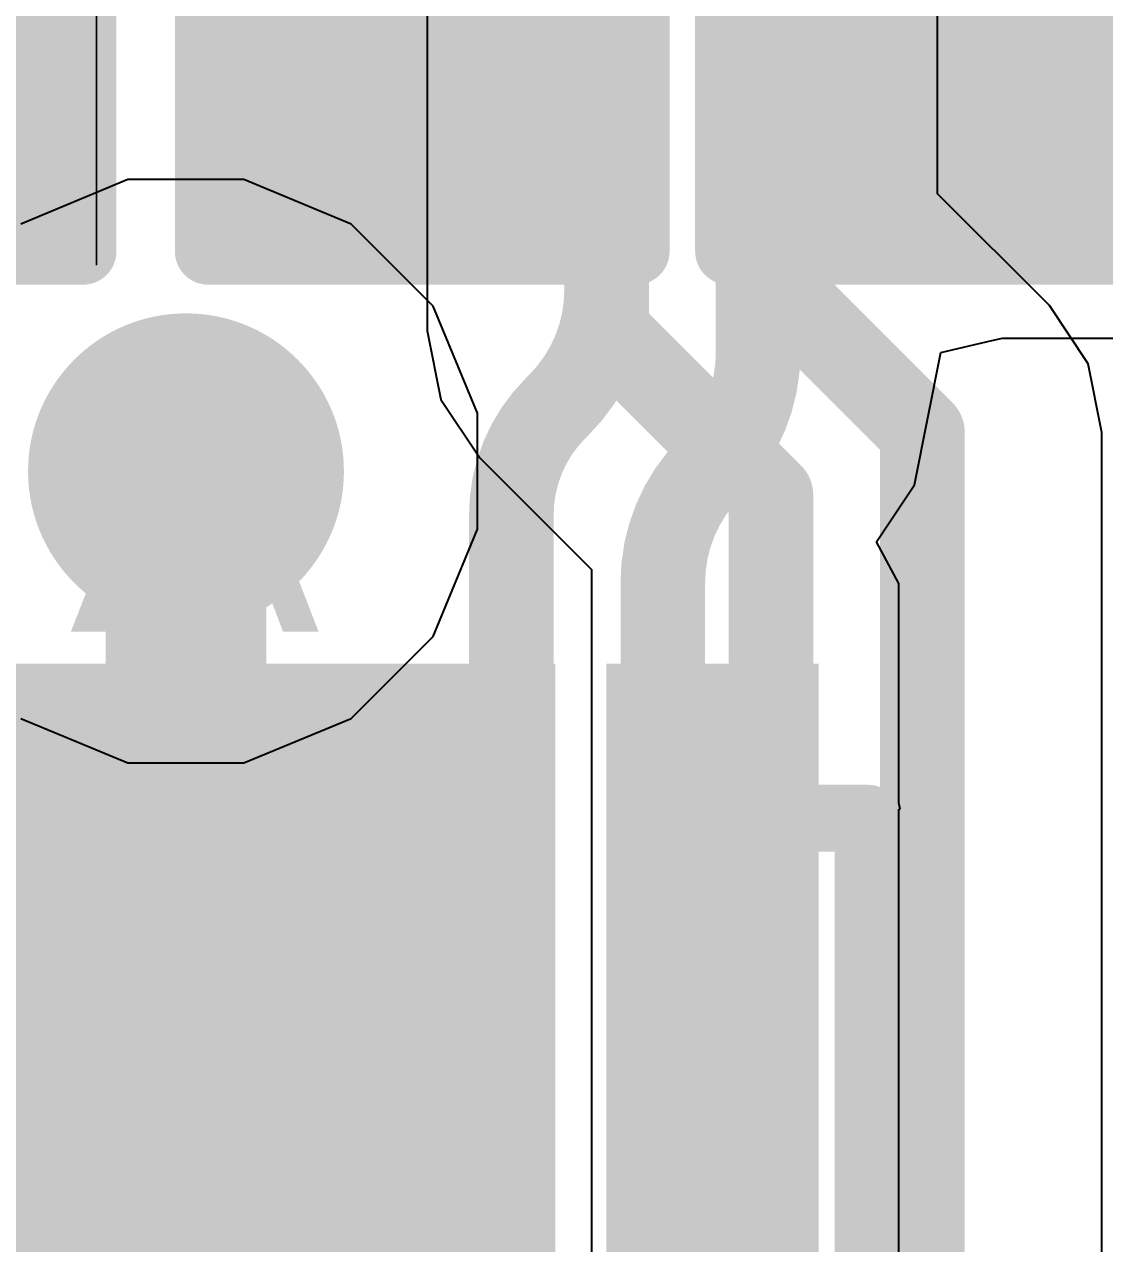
# Model space of a CAD drawing. Header units: inches. Extents: x 0 to 208, y 0 to 213.
# Drawn here: x 2.9642 to 3.045, y 4.1481 to 4.2393 of the extents above; entities that cross this region are included whole.
import ezdxf

# ---------------------------------------------------------------- set-up
doc = ezdxf.new("R2010")
doc.units = ezdxf.units.IN
doc.header["$MEASUREMENT"] = 0
for name, color, linetype in [('Bottom Layer', 5, 'Continuous'), ('Bottom Overlay', 54, 'Continuous'), ('Bottom Paste', 16, 'Continuous'), ('Bottom Solder', 6, 'Continuous'), ('Drill Drawing', 1, 'Continuous'), ('L2_GND1', 16, 'Continuous'), ('L3_SIG1', 76, 'Continuous'), ('L4_PWR', 90, 'Continuous'), ('L5_GND2', 156, 'Continuous'), ('L6_SIG2', 130, 'Continuous'), ('L7_GND3', 216, 'Continuous'), ('Top Layer', 1, 'Continuous'), ('Via Holes', 16, 'Continuous')]:
    doc.layers.add(name, color=color, linetype=linetype)
doc.styles.add('Arial', font='', dxfattribs={"height": 0.2})
doc.styles.get('Arial').set_extended_font_data('Arial')

# ---------------------------------------------------------------- blocks, each defined once
blk = doc.blocks.new('DFN2510_10L__B_60')
at = {"layer": 'Bottom Layer'}
for points in [[(-0.011812, 0.082677), (0.01181, 0.082677), (0.01181, 0.074803), (-0.011812, 0.074803)], [(0.019684, 0.082677), (0.043306, 0.082677), (0.043306, 0.074803), (0.019684, 0.074803)], [(-0.011812, 0.062991), (0.01181, 0.062991), (0.01181, 0.055117), (-0.011812, 0.055117)], [(0.019684, 0.062991), (0.043306, 0.062991), (0.043306, 0.055117), (0.019684, 0.055117)], [(-0.011812, 0.047244), (0.043306, 0.047244), (0.043306, 0.031496), (-0.011812, 0.031496)], [(-0.011812, 0.023621), (0.01181, 0.023621), (0.01181, 0.015747), (-0.011812, 0.015747)], [(0.019684, 0.023621), (0.043306, 0.023621), (0.043306, 0.015747), (0.019684, 0.015747)], [(-0.011812, 0.003937), (0.01181, 0.003937), (0.01181, -0.003937), (-0.011812, -0.003937)], [(0.019684, 0.003937), (0.043306, 0.003937), (0.043306, -0.003937), (0.019684, -0.003937)]]:
    blk.add_hatch(color=5, dxfattribs=at).paths.add_polyline_path(points)
at = {"layer": 'Bottom Paste'}
for points in [[(-0.011812, 0.082677), (0.01181, 0.082677), (0.01181, 0.074803), (-0.011812, 0.074803)], [(0.019684, 0.082677), (0.043306, 0.082677), (0.043306, 0.074803), (0.019684, 0.074803)], [(-0.011812, 0.062991), (0.01181, 0.062991), (0.01181, 0.055117), (-0.011812, 0.055117)], [(0.019684, 0.062991), (0.043306, 0.062991), (0.043306, 0.055117), (0.019684, 0.055117)], [(-0.011812, 0.047244), (0.043306, 0.047244), (0.043306, 0.031496), (-0.011812, 0.031496)], [(-0.011812, 0.023621), (0.01181, 0.023621), (0.01181, 0.015747), (-0.011812, 0.015747)], [(0.019684, 0.023621), (0.043306, 0.023621), (0.043306, 0.015747), (0.019684, 0.015747)], [(-0.011812, 0.003937), (0.01181, 0.003937), (0.01181, -0.003937), (-0.011812, -0.003937)], [(0.019684, 0.003937), (0.043306, 0.003937), (0.043306, -0.003937), (0.019684, -0.003937)]]:
    blk.add_hatch(color=16, dxfattribs=at).paths.add_polyline_path(points)
at = {"layer": 'Bottom Solder'}
for points in [[(-0.015812, 0.086677), (0.01581, 0.086677), (0.01581, 0.070803), (-0.015812, 0.070803)], [(0.015684, 0.086677), (0.047306, 0.086677), (0.047306, 0.070803), (0.015684, 0.070803)], [(-0.015812, 0.066991), (0.01581, 0.066991), (0.01581, 0.051117), (-0.015812, 0.051117)], [(0.015684, 0.066991), (0.047306, 0.066991), (0.047306, 0.051117), (0.015684, 0.051117)], [(-0.015812, 0.051244), (0.047306, 0.051244), (0.047306, 0.027496), (-0.015812, 0.027496)], [(-0.015812, 0.027621), (0.01581, 0.027621), (0.01581, 0.011747), (-0.015812, 0.011747)], [(0.015684, 0.027621), (0.047306, 0.027621), (0.047306, 0.011747), (0.015684, 0.011747)], [(-0.015812, 0.007937), (0.01581, 0.007937), (0.01581, -0.007937), (-0.015812, -0.007937)], [(0.015684, 0.007937), (0.047306, 0.007937), (0.047306, -0.007937), (0.015684, -0.007937)]]:
    blk.add_hatch(color=6, dxfattribs=at).paths.add_polyline_path(points)
at = {"layer": 'Bottom Overlay'}
for points in [[(-0.004253, 0.09037, 0.005, 0.005, 0), (-0.004253, 0.08637, 0.005, 0.005, 0)], [(-0.004253, 0.09037, 0.005, 0.005, 0), (0.035747, 0.09037, 0.005, 0.005, 0)], [(0.035747, 0.09037, 0.005, 0.005, 0), (0.035747, 0.08637, 0.005, 0.005, 0)], [(-0.022253, 0.00437, 0.005, 0.005, 0), (-0.017253, -0.00063, 0.005, 0.005, 0)], [(-0.022253, 0.00437, 0.005, 0.005, 0), (-0.022253, -0.00563, 0.005, 0.005, 0)], [(-0.017253, -0.00063, 0.005, 0.005, 0), (-0.022253, -0.00563, 0.005, 0.005, 0)], [(-0.004253, -0.00763, 0.005, 0.005, 0), (-0.004253, -0.01163, 0.005, 0.005, 0)], [(0.035747, -0.00763, 0.005, 0.005, 0), (0.035747, -0.01163, 0.005, 0.005, 0)], [(-0.004253, -0.01163, 0.005, 0.005, 0), (0.035747, -0.01163, 0.005, 0.005, 0)]]:
    blk.add_lwpolyline(points, format="xyseb", dxfattribs=at)
for points in [[(-0.005503, 0.09037, 0.0025, 0.0025, 1), (-0.003003, 0.09037, 0.0025, 0.0025, 1)], [(-0.005503, 0.09037, 0.0025, 0.0025, 1), (-0.003003, 0.09037, 0.0025, 0.0025, 1)], [(0.034497, 0.09037, 0.0025, 0.0025, 1), (0.036997, 0.09037, 0.0025, 0.0025, 1)], [(0.034497, 0.09037, 0.0025, 0.0025, 1), (0.036997, 0.09037, 0.0025, 0.0025, 1)], [(-0.005503, 0.08637, 0.0025, 0.0025, 1), (-0.003003, 0.08637, 0.0025, 0.0025, 1)], [(0.034497, 0.08637, 0.0025, 0.0025, 1), (0.036997, 0.08637, 0.0025, 0.0025, 1)], [(-0.023503, 0.00437, 0.0025, 0.0025, 1), (-0.021003, 0.00437, 0.0025, 0.0025, 1)], [(-0.023503, 0.00437, 0.0025, 0.0025, 1), (-0.021003, 0.00437, 0.0025, 0.0025, 1)], [(-0.018503, -0.00063, 0.0025, 0.0025, 1), (-0.016003, -0.00063, 0.0025, 0.0025, 1)], [(-0.018503, -0.00063, 0.0025, 0.0025, 1), (-0.016003, -0.00063, 0.0025, 0.0025, 1)], [(-0.023503, -0.00563, 0.0025, 0.0025, 1), (-0.021003, -0.00563, 0.0025, 0.0025, 1)], [(-0.023503, -0.00563, 0.0025, 0.0025, 1), (-0.021003, -0.00563, 0.0025, 0.0025, 1)], [(-0.005503, -0.00763, 0.0025, 0.0025, 1), (-0.003003, -0.00763, 0.0025, 0.0025, 1)], [(0.034497, -0.00763, 0.0025, 0.0025, 1), (0.036997, -0.00763, 0.0025, 0.0025, 1)], [(-0.005503, -0.01163, 0.0025, 0.0025, 1), (-0.003003, -0.01163, 0.0025, 0.0025, 1)], [(-0.005503, -0.01163, 0.0025, 0.0025, 1), (-0.003003, -0.01163, 0.0025, 0.0025, 1)], [(0.034497, -0.01163, 0.0025, 0.0025, 1), (0.036997, -0.01163, 0.0025, 0.0025, 1)], [(0.034497, -0.01163, 0.0025, 0.0025, 1), (0.036997, -0.01163, 0.0025, 0.0025, 1)]]:
    blk.add_lwpolyline(points, format="xyseb", close=True, dxfattribs=at)
blk = doc.blocks.new('RES_0402_B_485')
at = {"layer": 'Bottom Layer'}
for points in [[(-0.009498, 0.0125), (-0.009498, -0.0125), (-0.027498, -0.0125), (-0.027498, 0.0125)], [(0.027502, 0.0125), (0.027502, -0.0125), (0.009502, -0.0125), (0.009502, 0.0125)]]:
    blk.add_hatch(color=5, dxfattribs=at).paths.add_polyline_path(points)
at = {"layer": 'Bottom Paste'}
for points in [[(-0.009498, 0.0125), (-0.009498, -0.0125), (-0.027498, -0.0125), (-0.027498, 0.0125)], [(0.027502, 0.0125), (0.027502, -0.0125), (0.009502, -0.0125), (0.009502, 0.0125)]]:
    blk.add_hatch(color=16, dxfattribs=at).paths.add_polyline_path(points)
at = {"layer": 'Bottom Solder'}
for points in [[(-0.007333, 0.014665), (-0.007333, -0.014666), (-0.029664, -0.014666), (-0.029664, 0.014665)], [(0.029667, 0.014665), (0.029667, -0.014666), (0.007336, -0.014666), (0.007336, 0.014665)]]:
    blk.add_hatch(color=6, dxfattribs=at).paths.add_polyline_path(points)
at = {"layer": 'Bottom Overlay'}
for points in [[(0.031002, 0.016, 0.005, 0.005, 0), (-0.030998, 0.016, 0.005, 0.005, 0)], [(-0.030998, -0.016, 0.005, 0.005, 0), (-0.030998, 0.016, 0.005, 0.005, 0)], [(0.031002, -0.016, 0.005, 0.005, 0), (0.031002, 0.016, 0.005, 0.005, 0)], [(0.032002, 0.017, 0.000127, 0.000127, 0), (-0.031998, 0.017, 0.000127, 0.000127, 0)], [(0.031002, -0.016, 0.005, 0.005, 0), (-0.030998, -0.016, 0.005, 0.005, 0)]]:
    blk.add_lwpolyline(points, format="xyseb", dxfattribs=at)
for points in [[(-0.032248, 0.016, 0.0025, 0.0025, 1), (-0.029748, 0.016, 0.0025, 0.0025, 1)], [(-0.032248, 0.016, 0.0025, 0.0025, 1), (-0.029748, 0.016, 0.0025, 0.0025, 1)], [(0.029752, 0.016, 0.0025, 0.0025, 1), (0.032252, 0.016, 0.0025, 0.0025, 1)], [(0.029752, 0.016, 0.0025, 0.0025, 1), (0.032252, 0.016, 0.0025, 0.0025, 1)], [(-0.03203, 0.017, 0.0000635, 0.0000635, 1), (-0.031967, 0.017, 0.0000635, 0.0000635, 1)], [(0.03197, 0.017, 0.0000635, 0.0000635, 1), (0.032033, 0.017, 0.0000635, 0.0000635, 1)], [(-0.032248, -0.016, 0.0025, 0.0025, 1), (-0.029748, -0.016, 0.0025, 0.0025, 1)], [(-0.032248, -0.016, 0.0025, 0.0025, 1), (-0.029748, -0.016, 0.0025, 0.0025, 1)], [(0.029752, -0.016, 0.0025, 0.0025, 1), (0.032252, -0.016, 0.0025, 0.0025, 1)], [(0.029752, -0.016, 0.0025, 0.0025, 1), (0.032252, -0.016, 0.0025, 0.0025, 1)]]:
    blk.add_lwpolyline(points, format="xyseb", close=True, dxfattribs=at)
blk = doc.blocks.new('CAP_0402_B_638')
at = {"layer": 'Bottom Layer'}
for points in [[(-0.009501, 0.0125), (-0.009501, -0.0125), (-0.027501, -0.0125), (-0.027501, 0.0125)], [(0.027499, 0.0125), (0.027499, -0.0125), (0.009499, -0.0125), (0.009499, 0.0125)]]:
    blk.add_hatch(color=5, dxfattribs=at).paths.add_polyline_path(points)
at = {"layer": 'Bottom Paste'}
for points in [[(-0.009501, 0.0125), (-0.009501, -0.0125), (-0.027501, -0.0125), (-0.027501, 0.0125)], [(0.027499, 0.0125), (0.027499, -0.0125), (0.009499, -0.0125), (0.009499, 0.0125)]]:
    blk.add_hatch(color=16, dxfattribs=at).paths.add_polyline_path(points)
at = {"layer": 'Bottom Solder'}
for points in [[(-0.007139, 0.014862), (-0.007139, -0.014863), (-0.029863, -0.014863), (-0.029863, 0.014862)], [(0.029861, 0.014862), (0.029861, -0.014863), (0.007137, -0.014863), (0.007137, 0.014862)]]:
    blk.add_hatch(color=6, dxfattribs=at).paths.add_polyline_path(points)
at = {"layer": 'Bottom Overlay'}
for points in [[(-0.031001, 0.016, 0.005, 0.005, 0), (-0.031001, -0.016, 0.005, 0.005, 0)], [(-0.031001, 0.016, 0.005, 0.005, 0), (-0.011001, 0.016, 0.005, 0.005, 0)], [(0.010999, 0.016, 0.005, 0.005, 0), (0.030999, 0.016, 0.005, 0.005, 0)], [(0.030999, 0.016, 0.005, 0.005, 0), (0.030999, -0.016, 0.005, 0.005, 0)], [(-0.031001, -0.016, 0.005, 0.005, 0), (-0.011001, -0.016, 0.005, 0.005, 0)], [(0.010999, -0.016, 0.005, 0.005, 0), (0.030999, -0.016, 0.005, 0.005, 0)]]:
    blk.add_lwpolyline(points, format="xyseb", dxfattribs=at)
for points in [[(-0.032251, 0.016, 0.0025, 0.0025, 1), (-0.029751, 0.016, 0.0025, 0.0025, 1)], [(-0.032251, 0.016, 0.0025, 0.0025, 1), (-0.029751, 0.016, 0.0025, 0.0025, 1)], [(-0.012251, 0.016, 0.0025, 0.0025, 1), (-0.009751, 0.016, 0.0025, 0.0025, 1)], [(0.009749, 0.016, 0.0025, 0.0025, 1), (0.012249, 0.016, 0.0025, 0.0025, 1)], [(0.029749, 0.016, 0.0025, 0.0025, 1), (0.032249, 0.016, 0.0025, 0.0025, 1)], [(0.029749, 0.016, 0.0025, 0.0025, 1), (0.032249, 0.016, 0.0025, 0.0025, 1)], [(-0.032251, -0.016, 0.0025, 0.0025, 1), (-0.029751, -0.016, 0.0025, 0.0025, 1)], [(-0.032251, -0.016, 0.0025, 0.0025, 1), (-0.029751, -0.016, 0.0025, 0.0025, 1)], [(-0.012251, -0.016, 0.0025, 0.0025, 1), (-0.009751, -0.016, 0.0025, 0.0025, 1)], [(0.009749, -0.016, 0.0025, 0.0025, 1), (0.012249, -0.016, 0.0025, 0.0025, 1)], [(0.029749, -0.016, 0.0025, 0.0025, 1), (0.032249, -0.016, 0.0025, 0.0025, 1)], [(0.029749, -0.016, 0.0025, 0.0025, 1), (0.032249, -0.016, 0.0025, 0.0025, 1)]]:
    blk.add_lwpolyline(points, format="xyseb", close=True, dxfattribs=at)
blk = doc.blocks.new('CAP_0402_B_639')
at = {"layer": 'Bottom Layer'}
for points in [[(-0.009501, 0.0125), (-0.009501, -0.0125), (-0.027501, -0.0125), (-0.027501, 0.0125)], [(0.027499, 0.0125), (0.027499, -0.0125), (0.009499, -0.0125), (0.009499, 0.0125)]]:
    blk.add_hatch(color=5, dxfattribs=at).paths.add_polyline_path(points)
at = {"layer": 'Bottom Paste'}
for points in [[(-0.009501, 0.0125), (-0.009501, -0.0125), (-0.027501, -0.0125), (-0.027501, 0.0125)], [(0.027499, 0.0125), (0.027499, -0.0125), (0.009499, -0.0125), (0.009499, 0.0125)]]:
    blk.add_hatch(color=16, dxfattribs=at).paths.add_polyline_path(points)
at = {"layer": 'Bottom Solder'}
for points in [[(-0.007138, 0.014862), (-0.007138, -0.014862), (-0.029863, -0.014862), (-0.029863, 0.014862)], [(0.029862, 0.014862), (0.029862, -0.014862), (0.007137, -0.014862), (0.007137, 0.014862)]]:
    blk.add_hatch(color=6, dxfattribs=at).paths.add_polyline_path(points)
at = {"layer": 'Bottom Overlay'}
for points in [[(-0.031001, 0.016, 0.005, 0.005, 0), (-0.031001, -0.016, 0.005, 0.005, 0)], [(-0.031001, 0.016, 0.005, 0.005, 0), (-0.011, 0.016, 0.005, 0.005, 0)], [(0.011, 0.016, 0.005, 0.005, 0), (0.030999, 0.016, 0.005, 0.005, 0)], [(0.030999, 0.016, 0.005, 0.005, 0), (0.030999, -0.016, 0.005, 0.005, 0)], [(-0.031001, -0.016, 0.005, 0.005, 0), (-0.011, -0.016, 0.005, 0.005, 0)], [(0.011, -0.016, 0.005, 0.005, 0), (0.030999, -0.016, 0.005, 0.005, 0)]]:
    blk.add_lwpolyline(points, format="xyseb", dxfattribs=at)
for points in [[(-0.032251, 0.016, 0.0025, 0.0025, 1), (-0.02975, 0.016, 0.0025, 0.0025, 1)], [(-0.032251, 0.016, 0.0025, 0.0025, 1), (-0.02975, 0.016, 0.0025, 0.0025, 1)], [(-0.01225, 0.016, 0.0025, 0.0025, 1), (-0.009751, 0.016, 0.0025, 0.0025, 1)], [(0.009749, 0.016, 0.0025, 0.0025, 1), (0.012249, 0.016, 0.0025, 0.0025, 1)], [(0.02975, 0.016, 0.0025, 0.0025, 1), (0.03225, 0.016, 0.0025, 0.0025, 1)], [(0.02975, 0.016, 0.0025, 0.0025, 1), (0.03225, 0.016, 0.0025, 0.0025, 1)], [(-0.032251, -0.016, 0.0025, 0.0025, 1), (-0.02975, -0.016, 0.0025, 0.0025, 1)], [(-0.032251, -0.016, 0.0025, 0.0025, 1), (-0.02975, -0.016, 0.0025, 0.0025, 1)], [(-0.01225, -0.016, 0.0025, 0.0025, 1), (-0.009751, -0.016, 0.0025, 0.0025, 1)], [(0.009749, -0.016, 0.0025, 0.0025, 1), (0.012249, -0.016, 0.0025, 0.0025, 1)], [(0.02975, -0.016, 0.0025, 0.0025, 1), (0.03225, -0.016, 0.0025, 0.0025, 1)], [(0.02975, -0.016, 0.0025, 0.0025, 1), (0.03225, -0.016, 0.0025, 0.0025, 1)]]:
    blk.add_lwpolyline(points, format="xyseb", close=True, dxfattribs=at)

msp = doc.modelspace()

# ---------------------------------------------------------------- hatches: boundary and pattern name
at = {"layer": 'Bottom Layer'}
h = msp.add_hatch(color=5, dxfattribs=at)
edge = h.paths.add_edge_path()
edge.add_arc((2.976252, 4.205881), 0.011811, 0, 360)
at = {"layer": 'L2_GND1'}
h = msp.add_hatch(color=16, dxfattribs=at)
edge = h.paths.add_edge_path()
edge.add_arc((2.976252, 4.205881), 0.011811, 0, 360)
at = {"layer": 'L3_SIG1'}
h = msp.add_hatch(color=76, dxfattribs=at)
edge = h.paths.add_edge_path()
edge.add_arc((2.976252, 4.205881), 0.011811, 0, 360)
at = {"layer": 'L4_PWR'}
h = msp.add_hatch(color=90, dxfattribs=at)
edge = h.paths.add_edge_path()
edge.add_arc((2.976252, 4.205881), 0.011811, 0, 360)
at = {"layer": 'L5_GND2'}
h = msp.add_hatch(color=156, dxfattribs=at)
edge = h.paths.add_edge_path()
edge.add_arc((2.976252, 4.205881), 0.011811, 0, 360)
at = {"layer": 'L6_SIG2'}
h = msp.add_hatch(color=130, dxfattribs=at)
edge = h.paths.add_edge_path()
edge.add_arc((2.976252, 4.205881), 0.011811, 0, 360)
at = {"layer": 'L7_GND3'}
h = msp.add_hatch(color=216, dxfattribs=at)
edge = h.paths.add_edge_path()
edge.add_arc((2.976252, 4.205881), 0.011811, 0, 360)
at = {"layer": 'Top Layer'}
h = msp.add_hatch(color=1, dxfattribs=at)
edge = h.paths.add_edge_path()
edge.add_arc((2.976252, 4.205881), 0.011811, 0, 360)
at = {"layer": 'Via Holes'}
h = msp.add_hatch(color=7, dxfattribs=at)
edge = h.paths.add_edge_path()
edge.add_arc((2.976252, 4.205881), 0.005906, 0, 360)

# ---------------------------------------------------------------- linework, layer by layer
at = {"layer": 'Bottom Layer'}
for p, q in [((3.032702, 4.21476), (3.036522, 4.215661)), ((3.036522, 4.215661), (3.037303, 4.215834)), ((3.037303, 4.215834), (3.055332, 4.215834)), ((3.030736, 4.204876), (3.032702, 4.21476)), ((3.02789, 4.200617), (3.030736, 4.204876)), ((3.029559, 4.197495), (3.02789, 4.200617)), ((3.029559, 4.18108), (3.029559, 4.197495)), ((3.029559, 4.197495), (3.029559, 4.197495)), ((3.029653, 4.180605), (3.029559, 4.18108)), ((3.029559, 4.153873), (3.029559, 4.180605)), ((3.029559, 4.180605), (3.029653, 4.180605)), ((3.029559, 4.123752), (3.029559, 4.153873))]:
    msp.add_line(p, q, dxfattribs=at)
for points in [[(3.028498, 4.2305, 0.00633, 0.00633, 0), (3.032832, 4.234834, 0.00633, 0.00633, 0)], [(2.99392, 4.234538, 0.00633, 0.00633, 0), (2.998254, 4.230206, 0.00633, 0.00633, 0)], [(3.001879, 4.228704, 0.00633, 0.00633, -0.198912), (2.998253, 4.230206, 0.00633, 0.00633, 0)], [(3.028498, 4.2305, 0.00633, 0.00633, -0.198877), (3.024872, 4.228999, 0.00633, 0.00633, 0)], [(3.028498, 4.2305, 0.00633, 0.00633, -0.198877), (3.024872, 4.228999, 0.00633, 0.00633, 0)], [(3.028498, 4.2305, 0.00633, 0.00633, -0.198877), (3.024872, 4.228999, 0.00633, 0.00633, 0)], [(3.028498, 4.2305, 0.00633, 0.00633, -0.198877), (3.024872, 4.228999, 0.00633, 0.00633, 0)], [(3.001879, 4.228704, 0.00633, 0.00633, -0.198912), (3.005504, 4.227202, 0.00633, 0.00633, 0)], [(3.021247, 4.227497, 0.00633, 0.00633, -0.198912), (3.024872, 4.228999, 0.00633, 0.00633, 0)], [(3.021247, 4.227497, 0.00633, 0.00633, -0.198912), (3.024872, 4.228999, 0.00633, 0.00633, 0)], [(3.021247, 4.227497, 0.00633, 0.00633, -0.198912), (3.024872, 4.228999, 0.00633, 0.00633, 0)], [(3.021247, 4.227497, 0.00633, 0.00633, -0.198912), (3.024872, 4.228999, 0.00633, 0.00633, 0)], [(3.01904, 4.222173, 0.00633, 0.00633, -0.19884), (3.021247, 4.227497, 0.00633, 0.00633, 0)], [(3.005504, 4.227202, 0.00633, 0.00633, -0.198912), (3.00771, 4.221876, 0.00633, 0.00633, 0)], [(3.01904, 4.222171, 0.00633, 0.00633, -0.00007), (3.01904, 4.222173, 0.00633, 0.00633, 0)], [(3.01904, 4.21476, 0.00633, 0.00633, 0), (3.01904, 4.22217, 0.00633, 0.00633, 0)], [(3.00771, 4.219452, 0.00633, 0.00633, 0), (3.00771, 4.221876, 0.00633, 0.00633, 0)], [(3.00771, 4.219453, 0.00633, 0.00633, -0.198905), (3.004147, 4.210851, 0.00633, 0.00633, 0)], [(3.01904, 4.21476, 0.00633, 0.00633, -0.198912), (3.015477, 4.206157, 0.00633, 0.00633, 0)], [(3.01904, 4.21476, 0.00633, 0.00633, -0.198912), (3.015477, 4.206157, 0.00633, 0.00633, 0)], [(3.01904, 4.21476, 0.00633, 0.00633, -0.198912), (3.015477, 4.206157, 0.00633, 0.00633, 0)], [(3.01904, 4.21476, 0.00633, 0.00633, -0.198912), (3.015477, 4.206157, 0.00633, 0.00633, 0)], [(3.000584, 4.202635, 0.00633, 0.00633, -0.19888), (3.003874, 4.210577, 0.00633, 0.00633, 0)], [(3.000584, 4.202634, 0.00633, 0.00633, -0.198898), (3.003874, 4.210577, 0.00633, 0.00633, 0)], [(3.003874, 4.210578, 0.00633, 0.00633, 0), (3.004148, 4.21085, 0.00633, 0.00633, 0)], [(2.976252, 4.159936, 0.012, 0.012, 0), (2.976252, 4.205881, 0.012, 0.012, 0)], [(3.011914, 4.197555, 0.00633, 0.00633, -0.198912), (3.015477, 4.206157, 0.00633, 0.00633, 0)], [(3.011914, 4.197555, 0.00633, 0.00633, -0.198912), (3.015477, 4.206157, 0.00633, 0.00633, 0)], [(3.011914, 4.197555, 0.00633, 0.00633, -0.198912), (3.015477, 4.206157, 0.00633, 0.00633, 0)], [(3.011914, 4.197555, 0.00633, 0.00633, -0.198912), (3.015477, 4.206157, 0.00633, 0.00633, 0)], [(3.000584, 4.190688, 0.00633, 0.00633, 0), (3.000584, 4.202634, 0.00633, 0.00633, 0)], [(3.011914, 4.190688, 0.00633, 0.00633, 0), (3.011914, 4.197555, 0.00633, 0.00633, 0)], [(3.000584, 4.190689, 0.00633, 0.00633, -0.198912), (2.998495, 4.185647, 0.00633, 0.00633, 0)], [(3.014002, 4.185647, 0.00633, 0.00633, -0.19889), (3.011914, 4.190688, 0.00633, 0.00633, 0)], [(3.014002, 4.185647, 0.00633, 0.00633, -0.19889), (3.011914, 4.190688, 0.00633, 0.00633, 0)], [(3.014002, 4.185647, 0.00633, 0.00633, -0.19889), (3.011914, 4.190688, 0.00633, 0.00633, 0)], [(3.014002, 4.185647, 0.00633, 0.00633, -0.19889), (3.011914, 4.190688, 0.00633, 0.00633, 0)], [(2.996407, 4.180605, 0.00633, 0.00633, -0.198912), (2.998495, 4.185647, 0.00633, 0.00633, 0)], [(3.014002, 4.185647, 0.00633, 0.00633, -0.198807), (3.016091, 4.180607, 0.00633, 0.00633, 0)], [(3.014002, 4.185647, 0.00633, 0.00633, -0.198807), (3.016091, 4.180607, 0.00633, 0.00633, 0)], [(3.014002, 4.185647, 0.00633, 0.00633, -0.198807), (3.016091, 4.180607, 0.00633, 0.00633, 0)], [(3.014002, 4.185647, 0.00633, 0.00633, -0.198912), (3.016091, 4.180605, 0.00633, 0.00633, 0)], [(2.996408, 4.175684, 0.00633, 0.00633, 0), (2.996408, 4.180604, 0.00633, 0.00633, 0)], [(3.016091, 4.180607, 0.00633, 0.00633, -0.000102), (3.016091, 4.180605, 0.00633, 0.00633, 0)], [(3.016091, 4.180607, 0.00633, 0.00633, -0.000102), (3.016091, 4.180605, 0.00633, 0.00633, 0)], [(3.016092, 4.175684, 0.00633, 0.00633, 0), (3.016092, 4.180604, 0.00633, 0.00633, 0)], [(2.995938, 4.175684, 0.00633, 0.00633, 0), (2.996408, 4.175684, 0.00633, 0.00633, 0)], [(2.996408, 4.167342, 0.00633, 0.00633, 0), (2.996408, 4.175684, 0.00633, 0.00633, 0)], [(3.015152, 4.16734, 0.00633, 0.00633, 0), (3.015152, 4.175684, 0.00633, 0.00633, 0)], [(3.015152, 4.175684, 0.00633, 0.00633, 0), (3.015622, 4.175684, 0.00633, 0.00633, 0)], [(2.996408, 4.167342, 0.00633, 0.00633, 0), (2.998254, 4.165494, 0.00633, 0.00633, 0)], [(3.013306, 4.165494, 0.00633, 0.00633, 0), (3.015152, 4.16734, 0.00633, 0.00633, 0)], [(2.998254, 4.165494, 0.00633, 0.00633, 0), (3.000116, 4.165494, 0.00633, 0.00633, 0)], [(3.000116, 4.154378, 0.00633, 0.00633, 0), (3.000116, 4.165494, 0.00633, 0.00633, 0)], [(3.011446, 4.165494, 0.00633, 0.00633, 0), (3.013306, 4.165494, 0.00633, 0.00633, 0)], [(3.011446, 4.154378, 0.00633, 0.00633, 0), (3.011446, 4.165494, 0.00633, 0.00633, 0)], [(2.995938, 4.152062, 0.00633, 0.00633, 0), (2.998254, 4.154378, 0.00633, 0.00633, 0)], [(2.998254, 4.154378, 0.00633, 0.00633, 0), (3.000116, 4.154378, 0.00633, 0.00633, 0)], [(3.011446, 4.154378, 0.00633, 0.00633, 0), (3.013306, 4.154378, 0.00633, 0.00633, 0)], [(3.013306, 4.154378, 0.00633, 0.00633, 0), (3.015622, 4.152062, 0.00633, 0.00633, 0)], [(2.995938, 4.144188, 0.00633, 0.00633, 0), (2.995938, 4.152062, 0.00633, 0.00633, 0)], [(3.015622, 4.144188, 0.00633, 0.00633, 0), (3.015622, 4.152062, 0.00633, 0.00633, 0)]]:
    msp.add_lwpolyline(points, format="xyseb", dxfattribs=at)
for points in [[(3.031249, 4.234834, 0.003165, 0.003165, 1), (3.034414, 4.234834, 0.003165, 0.003165, 1)], [(2.992337, 4.234538, 0.003165, 0.003165, 1), (2.995502, 4.234538, 0.003165, 0.003165, 1)], [(2.99667, 4.230206, 0.003165, 0.003165, 1), (2.999835, 4.230206, 0.003165, 0.003165, 1)], [(2.996671, 4.230206, 0.003165, 0.003165, 1), (2.999836, 4.230206, 0.003165, 0.003165, 1)], [(3.026915, 4.2305, 0.003165, 0.003165, 1), (3.03008, 4.2305, 0.003165, 0.003165, 1)], [(3.026915, 4.2305, 0.003165, 0.003165, 1), (3.03008, 4.2305, 0.003165, 0.003165, 1)], [(3.026915, 4.2305, 0.003165, 0.003165, 1), (3.03008, 4.2305, 0.003165, 0.003165, 1)], [(3.026915, 4.2305, 0.003165, 0.003165, 1), (3.03008, 4.2305, 0.003165, 0.003165, 1)], [(3.026915, 4.2305, 0.003165, 0.003165, 1), (3.03008, 4.2305, 0.003165, 0.003165, 1)], [(3.000296, 4.228704, 0.003165, 0.003165, 1), (3.003461, 4.228704, 0.003165, 0.003165, 1)], [(3.000296, 4.228704, 0.003165, 0.003165, 1), (3.003461, 4.228704, 0.003165, 0.003165, 1)], [(3.02329, 4.228999, 0.003165, 0.003165, 1), (3.026455, 4.228999, 0.003165, 0.003165, 1)], [(3.02329, 4.228999, 0.003165, 0.003165, 1), (3.026455, 4.228999, 0.003165, 0.003165, 1)], [(3.02329, 4.228999, 0.003165, 0.003165, 1), (3.026455, 4.228999, 0.003165, 0.003165, 1)], [(3.02329, 4.228999, 0.003165, 0.003165, 1), (3.026455, 4.228999, 0.003165, 0.003165, 1)], [(3.02329, 4.228999, 0.003165, 0.003165, 1), (3.026455, 4.228999, 0.003165, 0.003165, 1)], [(3.02329, 4.228999, 0.003165, 0.003165, 1), (3.026455, 4.228999, 0.003165, 0.003165, 1)], [(3.02329, 4.228999, 0.003165, 0.003165, 1), (3.026455, 4.228999, 0.003165, 0.003165, 1)], [(3.02329, 4.228999, 0.003165, 0.003165, 1), (3.026455, 4.228999, 0.003165, 0.003165, 1)], [(3.019664, 4.227497, 0.003165, 0.003165, 1), (3.022829, 4.227497, 0.003165, 0.003165, 1)], [(3.019664, 4.227497, 0.003165, 0.003165, 1), (3.022829, 4.227497, 0.003165, 0.003165, 1)], [(3.019664, 4.227497, 0.003165, 0.003165, 1), (3.022829, 4.227497, 0.003165, 0.003165, 1)], [(3.019664, 4.227497, 0.003165, 0.003165, 1), (3.022829, 4.227497, 0.003165, 0.003165, 1)], [(3.019664, 4.227497, 0.003165, 0.003165, 1), (3.022829, 4.227497, 0.003165, 0.003165, 1)], [(3.003922, 4.227202, 0.003165, 0.003165, 1), (3.007087, 4.227202, 0.003165, 0.003165, 1)], [(3.003922, 4.227202, 0.003165, 0.003165, 1), (3.007087, 4.227202, 0.003165, 0.003165, 1)], [(3.017458, 4.222173, 0.003165, 0.003165, 1), (3.020623, 4.222173, 0.003165, 0.003165, 1)], [(3.017458, 4.222173, 0.003165, 0.003165, 1), (3.020623, 4.222173, 0.003165, 0.003165, 1)], [(3.017458, 4.222171, 0.003165, 0.003165, 1), (3.020623, 4.222171, 0.003165, 0.003165, 1)], [(3.017457, 4.22217, 0.003165, 0.003165, 1), (3.020622, 4.22217, 0.003165, 0.003165, 1)], [(3.006127, 4.221876, 0.003165, 0.003165, 1), (3.009292, 4.221876, 0.003165, 0.003165, 1)], [(3.006128, 4.221876, 0.003165, 0.003165, 1), (3.009293, 4.221876, 0.003165, 0.003165, 1)], [(3.006127, 4.219452, 0.003165, 0.003165, 1), (3.009292, 4.219452, 0.003165, 0.003165, 1)], [(3.006128, 4.219453, 0.003165, 0.003165, 1), (3.009293, 4.219453, 0.003165, 0.003165, 1)], [(3.017457, 4.21476, 0.003165, 0.003165, 1), (3.020622, 4.21476, 0.003165, 0.003165, 1)], [(3.017458, 4.21476, 0.003165, 0.003165, 1), (3.020623, 4.21476, 0.003165, 0.003165, 1)], [(3.017458, 4.21476, 0.003165, 0.003165, 1), (3.020623, 4.21476, 0.003165, 0.003165, 1)], [(3.017458, 4.21476, 0.003165, 0.003165, 1), (3.020623, 4.21476, 0.003165, 0.003165, 1)], [(3.017458, 4.21476, 0.003165, 0.003165, 1), (3.020623, 4.21476, 0.003165, 0.003165, 1)], [(3.002291, 4.210578, 0.003165, 0.003165, 1), (3.005456, 4.210578, 0.003165, 0.003165, 1)], [(3.002292, 4.210577, 0.003165, 0.003165, 1), (3.005457, 4.210577, 0.003165, 0.003165, 1)], [(3.002292, 4.210577, 0.003165, 0.003165, 1), (3.005457, 4.210577, 0.003165, 0.003165, 1)], [(3.002565, 4.210851, 0.003165, 0.003165, 1), (3.00573, 4.210851, 0.003165, 0.003165, 1)], [(3.002565, 4.21085, 0.003165, 0.003165, 1), (3.00573, 4.21085, 0.003165, 0.003165, 1)], [(2.973252, 4.205881, 0.006, 0.006, 1), (2.979252, 4.205881, 0.006, 0.006, 1)], [(3.013895, 4.206157, 0.003165, 0.003165, 1), (3.01706, 4.206157, 0.003165, 0.003165, 1)], [(3.013895, 4.206157, 0.003165, 0.003165, 1), (3.01706, 4.206157, 0.003165, 0.003165, 1)], [(3.013895, 4.206157, 0.003165, 0.003165, 1), (3.01706, 4.206157, 0.003165, 0.003165, 1)], [(3.013895, 4.206157, 0.003165, 0.003165, 1), (3.01706, 4.206157, 0.003165, 0.003165, 1)], [(3.013895, 4.206157, 0.003165, 0.003165, 1), (3.01706, 4.206157, 0.003165, 0.003165, 1)], [(3.013895, 4.206157, 0.003165, 0.003165, 1), (3.01706, 4.206157, 0.003165, 0.003165, 1)], [(3.013895, 4.206157, 0.003165, 0.003165, 1), (3.01706, 4.206157, 0.003165, 0.003165, 1)], [(3.013895, 4.206157, 0.003165, 0.003165, 1), (3.01706, 4.206157, 0.003165, 0.003165, 1)], [(2.999001, 4.202635, 0.003165, 0.003165, 1), (3.002166, 4.202635, 0.003165, 0.003165, 1)], [(2.999001, 4.202634, 0.003165, 0.003165, 1), (3.002166, 4.202634, 0.003165, 0.003165, 1)], [(2.999001, 4.202634, 0.003165, 0.003165, 1), (3.002166, 4.202634, 0.003165, 0.003165, 1)], [(3.010331, 4.197555, 0.003165, 0.003165, 1), (3.013496, 4.197555, 0.003165, 0.003165, 1)], [(3.010331, 4.197555, 0.003165, 0.003165, 1), (3.013496, 4.197555, 0.003165, 0.003165, 1)], [(3.010331, 4.197555, 0.003165, 0.003165, 1), (3.013496, 4.197555, 0.003165, 0.003165, 1)], [(3.010331, 4.197555, 0.003165, 0.003165, 1), (3.013496, 4.197555, 0.003165, 0.003165, 1)], [(3.010331, 4.197555, 0.003165, 0.003165, 1), (3.013496, 4.197555, 0.003165, 0.003165, 1)], [(2.999001, 4.190689, 0.003165, 0.003165, 1), (3.002166, 4.190689, 0.003165, 0.003165, 1)], [(2.999001, 4.190688, 0.003165, 0.003165, 1), (3.002166, 4.190688, 0.003165, 0.003165, 1)], [(3.010331, 4.190688, 0.003165, 0.003165, 1), (3.013496, 4.190688, 0.003165, 0.003165, 1)], [(3.010331, 4.190688, 0.003165, 0.003165, 1), (3.013496, 4.190688, 0.003165, 0.003165, 1)], [(3.010331, 4.190688, 0.003165, 0.003165, 1), (3.013496, 4.190688, 0.003165, 0.003165, 1)], [(3.010331, 4.190688, 0.003165, 0.003165, 1), (3.013496, 4.190688, 0.003165, 0.003165, 1)], [(3.010331, 4.190688, 0.003165, 0.003165, 1), (3.013496, 4.190688, 0.003165, 0.003165, 1)], [(2.996913, 4.185647, 0.003165, 0.003165, 1), (3.000078, 4.185647, 0.003165, 0.003165, 1)], [(2.996913, 4.185647, 0.003165, 0.003165, 1), (3.000078, 4.185647, 0.003165, 0.003165, 1)], [(3.01242, 4.185647, 0.003165, 0.003165, 1), (3.015585, 4.185647, 0.003165, 0.003165, 1)], [(3.01242, 4.185647, 0.003165, 0.003165, 1), (3.015585, 4.185647, 0.003165, 0.003165, 1)], [(3.01242, 4.185647, 0.003165, 0.003165, 1), (3.015585, 4.185647, 0.003165, 0.003165, 1)], [(3.01242, 4.185647, 0.003165, 0.003165, 1), (3.015585, 4.185647, 0.003165, 0.003165, 1)], [(3.01242, 4.185647, 0.003165, 0.003165, 1), (3.015585, 4.185647, 0.003165, 0.003165, 1)], [(3.01242, 4.185647, 0.003165, 0.003165, 1), (3.015585, 4.185647, 0.003165, 0.003165, 1)], [(3.01242, 4.185647, 0.003165, 0.003165, 1), (3.015585, 4.185647, 0.003165, 0.003165, 1)], [(3.01242, 4.185647, 0.003165, 0.003165, 1), (3.015585, 4.185647, 0.003165, 0.003165, 1)], [(2.994824, 4.180605, 0.003165, 0.003165, 1), (2.997989, 4.180605, 0.003165, 0.003165, 1)], [(2.994825, 4.180604, 0.003165, 0.003165, 1), (2.99799, 4.180604, 0.003165, 0.003165, 1)], [(3.014508, 4.180607, 0.003165, 0.003165, 1), (3.017673, 4.180607, 0.003165, 0.003165, 1)], [(3.014508, 4.180607, 0.003165, 0.003165, 1), (3.017673, 4.180607, 0.003165, 0.003165, 1)], [(3.014508, 4.180607, 0.003165, 0.003165, 1), (3.017673, 4.180607, 0.003165, 0.003165, 1)], [(3.014508, 4.180607, 0.003165, 0.003165, 1), (3.017673, 4.180607, 0.003165, 0.003165, 1)], [(3.014508, 4.180607, 0.003165, 0.003165, 1), (3.017673, 4.180607, 0.003165, 0.003165, 1)], [(3.014508, 4.180605, 0.003165, 0.003165, 1), (3.017673, 4.180605, 0.003165, 0.003165, 1)], [(3.014508, 4.180605, 0.003165, 0.003165, 1), (3.017673, 4.180605, 0.003165, 0.003165, 1)], [(3.014508, 4.180605, 0.003165, 0.003165, 1), (3.017673, 4.180605, 0.003165, 0.003165, 1)], [(3.014509, 4.180604, 0.003165, 0.003165, 1), (3.017674, 4.180604, 0.003165, 0.003165, 1)], [(2.994355, 4.175684, 0.003165, 0.003165, 1), (2.99752, 4.175684, 0.003165, 0.003165, 1)], [(2.994825, 4.175684, 0.003165, 0.003165, 1), (2.99799, 4.175684, 0.003165, 0.003165, 1)], [(2.994825, 4.175684, 0.003165, 0.003165, 1), (2.99799, 4.175684, 0.003165, 0.003165, 1)], [(2.994825, 4.175684, 0.003165, 0.003165, 1), (2.99799, 4.175684, 0.003165, 0.003165, 1)], [(3.013569, 4.175684, 0.003165, 0.003165, 1), (3.016734, 4.175684, 0.003165, 0.003165, 1)], [(3.013569, 4.175684, 0.003165, 0.003165, 1), (3.016734, 4.175684, 0.003165, 0.003165, 1)], [(3.014039, 4.175684, 0.003165, 0.003165, 1), (3.017204, 4.175684, 0.003165, 0.003165, 1)], [(3.014509, 4.175684, 0.003165, 0.003165, 1), (3.017674, 4.175684, 0.003165, 0.003165, 1)], [(2.994825, 4.167342, 0.003165, 0.003165, 1), (2.99799, 4.167342, 0.003165, 0.003165, 1)], [(2.994825, 4.167342, 0.003165, 0.003165, 1), (2.99799, 4.167342, 0.003165, 0.003165, 1)], [(3.013569, 4.16734, 0.003165, 0.003165, 1), (3.016734, 4.16734, 0.003165, 0.003165, 1)], [(3.013569, 4.16734, 0.003165, 0.003165, 1), (3.016734, 4.16734, 0.003165, 0.003165, 1)], [(2.996671, 4.165494, 0.003165, 0.003165, 1), (2.999836, 4.165494, 0.003165, 0.003165, 1)], [(2.996671, 4.165494, 0.003165, 0.003165, 1), (2.999836, 4.165494, 0.003165, 0.003165, 1)], [(2.998533, 4.165494, 0.003165, 0.003165, 1), (3.001698, 4.165494, 0.003165, 0.003165, 1)], [(2.998533, 4.165494, 0.003165, 0.003165, 1), (3.001698, 4.165494, 0.003165, 0.003165, 1)], [(3.009863, 4.165494, 0.003165, 0.003165, 1), (3.013028, 4.165494, 0.003165, 0.003165, 1)], [(3.009863, 4.165494, 0.003165, 0.003165, 1), (3.013028, 4.165494, 0.003165, 0.003165, 1)], [(3.011723, 4.165494, 0.003165, 0.003165, 1), (3.014888, 4.165494, 0.003165, 0.003165, 1)], [(3.011723, 4.165494, 0.003165, 0.003165, 1), (3.014888, 4.165494, 0.003165, 0.003165, 1)], [(2.973252, 4.159936, 0.006, 0.006, 1), (2.979252, 4.159936, 0.006, 0.006, 1)], [(2.996671, 4.154378, 0.003165, 0.003165, 1), (2.999836, 4.154378, 0.003165, 0.003165, 1)], [(2.996671, 4.154378, 0.003165, 0.003165, 1), (2.999836, 4.154378, 0.003165, 0.003165, 1)], [(2.998533, 4.154378, 0.003165, 0.003165, 1), (3.001698, 4.154378, 0.003165, 0.003165, 1)], [(2.998533, 4.154378, 0.003165, 0.003165, 1), (3.001698, 4.154378, 0.003165, 0.003165, 1)], [(3.009863, 4.154378, 0.003165, 0.003165, 1), (3.013028, 4.154378, 0.003165, 0.003165, 1)], [(3.009863, 4.154378, 0.003165, 0.003165, 1), (3.013028, 4.154378, 0.003165, 0.003165, 1)], [(3.011723, 4.154378, 0.003165, 0.003165, 1), (3.014888, 4.154378, 0.003165, 0.003165, 1)], [(3.011723, 4.154378, 0.003165, 0.003165, 1), (3.014888, 4.154378, 0.003165, 0.003165, 1)], [(2.994355, 4.152062, 0.003165, 0.003165, 1), (2.99752, 4.152062, 0.003165, 0.003165, 1)], [(2.994355, 4.152062, 0.003165, 0.003165, 1), (2.99752, 4.152062, 0.003165, 0.003165, 1)], [(3.014039, 4.152062, 0.003165, 0.003165, 1), (3.017204, 4.152062, 0.003165, 0.003165, 1)], [(3.014039, 4.152062, 0.003165, 0.003165, 1), (3.017204, 4.152062, 0.003165, 0.003165, 1)]]:
    msp.add_lwpolyline(points, format="xyseb", close=True, dxfattribs=at)
at = {"layer": 'L2_GND1'}
for p, q in [((2.971913, 4.227692), (2.963897, 4.224372)), ((2.98059, 4.227692), (2.971913, 4.227692)), ((2.988607, 4.224372), (2.98059, 4.227692)), ((2.994742, 4.218236), (2.988607, 4.224372)), ((2.998063, 4.21022), (2.994742, 4.218236)), ((2.998063, 4.201543), (2.998063, 4.21022)), ((2.994742, 4.193526), (2.998063, 4.201543)), ((2.988607, 4.187391), (2.994742, 4.193526)), ((2.963897, 4.187391), (2.971913, 4.18407)), ((2.98059, 4.18407), (2.988607, 4.187391)), ((2.971913, 4.18407), (2.98059, 4.18407))]:
    msp.add_line(p, q, dxfattribs=at)
at = {"layer": 'L4_PWR'}
for p, q in [((2.971913, 4.227692), (2.963897, 4.224372)), ((2.98059, 4.227692), (2.971913, 4.227692)), ((2.988607, 4.224372), (2.98059, 4.227692)), ((2.994742, 4.218236), (2.988607, 4.224372)), ((2.998063, 4.21022), (2.994742, 4.218236)), ((2.998063, 4.201543), (2.998063, 4.21022)), ((2.994742, 4.193526), (2.998063, 4.201543)), ((2.988607, 4.187391), (2.994742, 4.193526)), ((2.963897, 4.187391), (2.971913, 4.18407)), ((2.98059, 4.18407), (2.988607, 4.187391)), ((2.971913, 4.18407), (2.98059, 4.18407))]:
    msp.add_line(p, q, dxfattribs=at)
at = {"layer": 'Top Layer'}
for p, q in [((2.994289, 4.282189), (2.994289, 4.216384)), ((3.032465, 4.226636), (3.032465, 4.282189)), ((3.040821, 4.21828), (3.032465, 4.226636)), ((3.043731, 4.213925), (3.040821, 4.21828)), ((2.994289, 4.216384), (2.994289, 4.216383)), ((2.994289, 4.216383), (2.995311, 4.211247)), ((3.044753, 4.208788), (3.043731, 4.213925)), ((2.995311, 4.211247), (2.99822, 4.206892)), ((3.044753, 4.060275), (3.044753, 4.208788)), ((3.044753, 4.208788), (3.044753, 4.208788)), ((2.99822, 4.206892), (3.006577, 4.198535)), ((3.006577, 4.198535), (3.006577, 4.112187))]:
    msp.add_line(p, q, dxfattribs=at)
for points in [[(3.007712, 4.216383, 0.00633, 0.00633, 0), (3.007712, 4.291646, 0.00633, 0.00633, 0)], [(3.019042, 4.221076, 0.00633, 0.00633, 0), (3.019042, 4.291646, 0.00633, 0.00633, 0)], [(3.019042, 4.221076, 0.00633, 0.00633, 0), (3.03133, 4.208788, 0.00633, 0.00633, 0)], [(3.007712, 4.216383, 0.00633, 0.00633, 0), (3.02, 4.204095, 0.00633, 0.00633, 0)], [(3.03133, 4.060274, 0.00633, 0.00633, 0), (3.03133, 4.208788, 0.00633, 0.00633, 0)], [(3.02, 4.064967, 0.00633, 0.00633, 0), (3.02, 4.204095, 0.00633, 0.00633, 0)]]:
    msp.add_lwpolyline(points, format="xyseb", dxfattribs=at)
for points in [[(3.017459, 4.221076, 0.003165, 0.003165, 1), (3.020624, 4.221076, 0.003165, 0.003165, 1)], [(3.017459, 4.221076, 0.003165, 0.003165, 1), (3.020624, 4.221076, 0.003165, 0.003165, 1)], [(3.006129, 4.216383, 0.003165, 0.003165, 1), (3.009294, 4.216383, 0.003165, 0.003165, 1)], [(3.006129, 4.216383, 0.003165, 0.003165, 1), (3.009294, 4.216383, 0.003165, 0.003165, 1)], [(3.029747, 4.208788, 0.003165, 0.003165, 1), (3.032912, 4.208788, 0.003165, 0.003165, 1)], [(3.029747, 4.208788, 0.003165, 0.003165, 1), (3.032912, 4.208788, 0.003165, 0.003165, 1)], [(3.018417, 4.204095, 0.003165, 0.003165, 1), (3.021583, 4.204095, 0.003165, 0.003165, 1)], [(3.018417, 4.204095, 0.003165, 0.003165, 1), (3.021583, 4.204095, 0.003165, 0.003165, 1)]]:
    msp.add_lwpolyline(points, format="xyseb", close=True, dxfattribs=at)

# ---------------------------------------------------------------- block references
for name, p, rotation in [('RES_0402_B_485', (2.952554, 4.253336), 270), ('CAP_0402_B_639', (2.99392, 4.253335), 90), ('CAP_0402_B_638', (3.032831, 4.253335), 90), ('DFN2510_10L__B_60', (3.015622, 4.144189), 90)]:
    msp.add_blockref(name, p, dxfattribs=dict(rotation=rotation))

# ---------------------------------------------------------------- texts
at = {"layer": 'Drill Drawing', "style": 'Arial'}
msp.add_text('A', height=0.02, dxfattribs=at).set_placement((2.967587, 4.193885))

doc.saveas('drawing.dxf')
